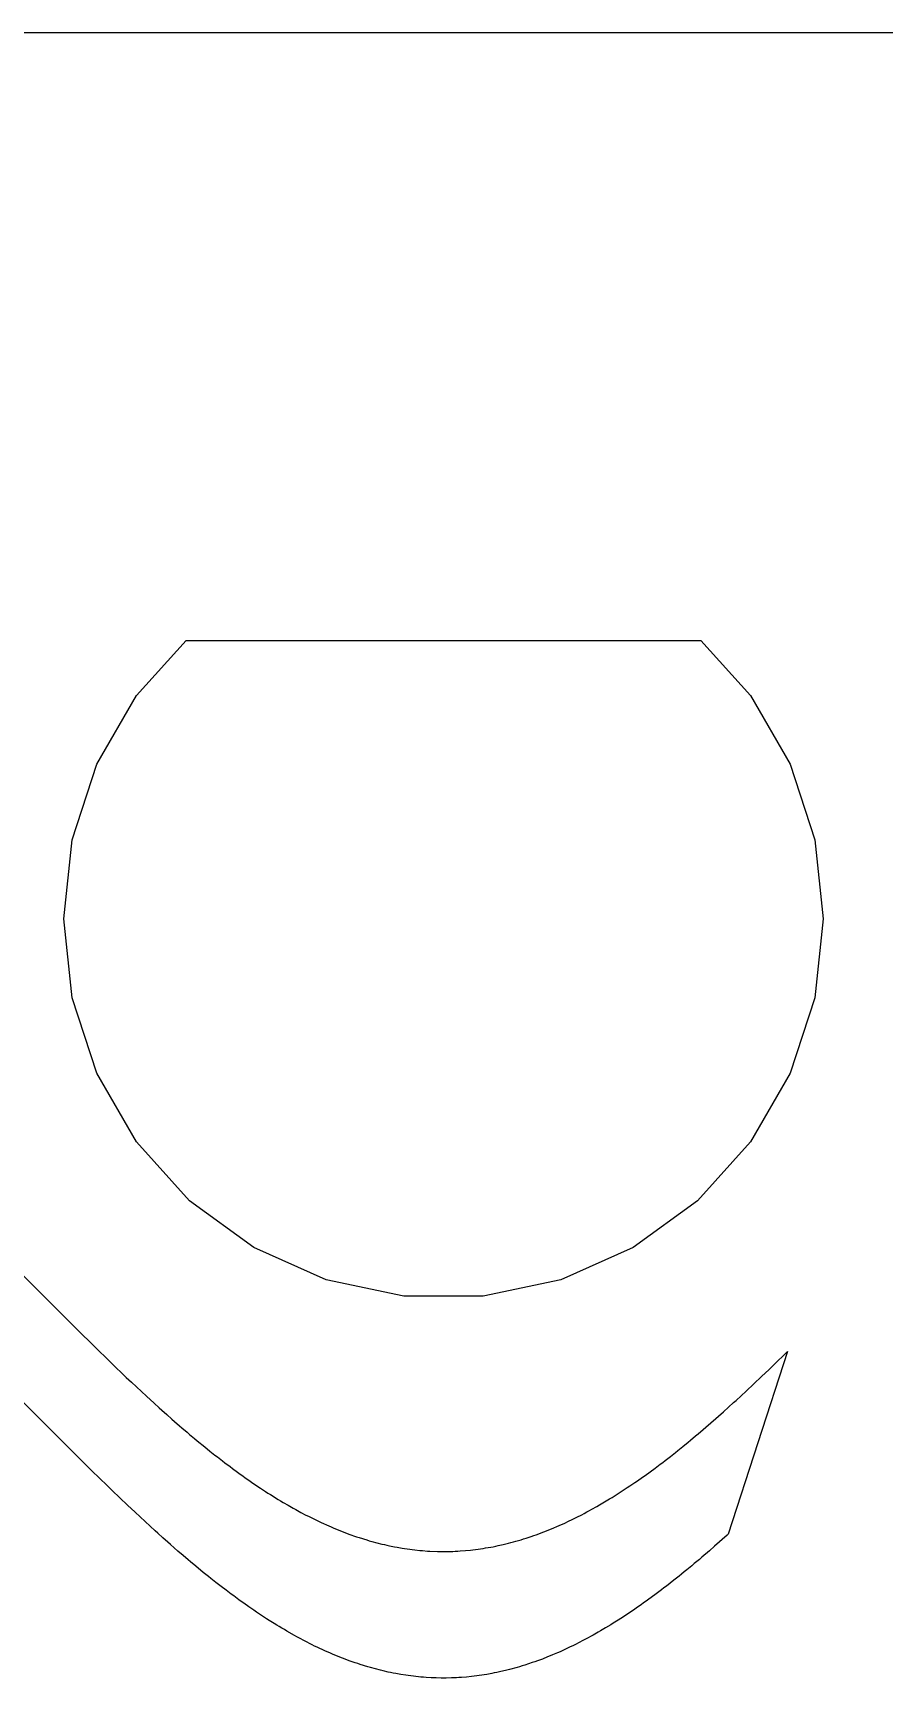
# Model space of a CAD drawing. Header units: metres. Extents: x 20 to 1108, y 20 to 485.
# Drawn here: x 602.94 to 619.76, y 452.15 to 484.65 of the extents above; entities that cross this region are included whole.
import ezdxf

# ---------------------------------------------------------------- set-up
doc = ezdxf.new("R2010")
doc.units = ezdxf.units.M

msp = doc.modelspace()

# ---------------------------------------------------------------- linework, layer by layer
for p, q in [((638.926, 484.652), (488.926, 484.652)), ((604.983, 471.561), (605.965, 472.652)), ((605.965, 472.652), (616.135, 472.652)), ((616.135, 472.652), (617.118, 471.561)), ((604.199, 470.203), (604.983, 471.561)), ((617.118, 471.561), (617.902, 470.203)), ((603.714, 468.712), (604.199, 470.203)), ((617.902, 470.203), (618.386, 468.712)), ((603.55, 467.152), (603.714, 468.712)), ((618.386, 468.712), (618.55, 467.152)), ((603.714, 465.593), (603.55, 467.152)), ((618.55, 467.152), (618.386, 465.593)), ((604.199, 464.102), (603.714, 465.593)), ((618.386, 465.593), (617.902, 464.102)), ((604.983, 462.744), (604.199, 464.102)), ((617.902, 464.102), (617.118, 462.744)), ((606.032, 461.579), (604.983, 462.744)), ((617.118, 462.744), (616.069, 461.579)), ((607.3, 460.657), (606.032, 461.579)), ((616.069, 461.579), (614.8, 460.657)), ((608.733, 460.02), (607.3, 460.657)), ((614.8, 460.657), (613.368, 460.02)), ((602.732, 460.116), (603.032, 459.817)), ((610.266, 459.694), (608.733, 460.02)), ((613.368, 460.02), (611.834, 459.694)), ((603.032, 459.817), (603.632, 459.217)), ((611.834, 459.694), (610.266, 459.694)), ((603.632, 459.217), (603.882, 458.969)), ((603.882, 458.969), (604.082, 458.772)), ((604.082, 458.772), (604.232, 458.624)), ((604.232, 458.624), (604.382, 458.478)), ((617.844, 458.601), (616.672, 454.994)), ((617.782, 458.54), (617.844, 458.601)), ((604.382, 458.478), (604.482, 458.381)), ((604.482, 458.381), (604.782, 458.093)), ((617.482, 458.249), (617.632, 458.394)), ((617.632, 458.394), (617.782, 458.54)), ((604.782, 458.093), (604.882, 457.998)), ((604.882, 457.998), (605.082, 457.811)), ((617.032, 457.823), (617.182, 457.964)), ((617.182, 457.964), (617.332, 458.107)), ((617.332, 458.107), (617.482, 458.249)), ((605.082, 457.811), (605.182, 457.719)), ((605.182, 457.719), (605.332, 457.581)), ((616.782, 457.594), (616.832, 457.639)), ((616.832, 457.639), (616.932, 457.731)), ((616.932, 457.731), (617.032, 457.823)), ((603.405, 456.944), (602.754, 457.594)), ((605.332, 457.581), (605.432, 457.49)), ((605.432, 457.49), (605.482, 457.445)), ((605.482, 457.445), (605.582, 457.357)), ((605.582, 457.357), (605.682, 457.268)), ((616.332, 457.193), (616.432, 457.279)), ((616.432, 457.279), (616.482, 457.324)), ((616.482, 457.324), (616.582, 457.413)), ((616.582, 457.413), (616.682, 457.503)), ((616.682, 457.503), (616.782, 457.594)), ((605.682, 457.268), (605.732, 457.224)), ((605.732, 457.224), (605.832, 457.137)), ((605.832, 457.137), (605.882, 457.094)), ((605.882, 457.094), (605.982, 457.009)), ((605.982, 457.009), (606.032, 456.966)), ((606.032, 456.966), (606.132, 456.883)), ((616.032, 456.936), (616.082, 456.978)), ((616.082, 456.978), (616.182, 457.063)), ((616.182, 457.063), (616.232, 457.106)), ((616.232, 457.106), (616.332, 457.193)), ((603.655, 456.694), (603.405, 456.944)), ((603.905, 456.446), (603.655, 456.694)), ((606.132, 456.883), (606.182, 456.841)), ((606.182, 456.841), (606.332, 456.718)), ((606.332, 456.718), (606.432, 456.638)), ((606.432, 456.638), (606.532, 456.559)), ((615.632, 456.609), (615.682, 456.649)), ((615.682, 456.649), (615.782, 456.73)), ((615.782, 456.73), (615.882, 456.811)), ((615.882, 456.811), (615.932, 456.853)), ((615.932, 456.853), (616.032, 456.936)), ((604.104, 456.249), (603.905, 456.446)), ((606.532, 456.559), (606.582, 456.52)), ((606.582, 456.52), (606.682, 456.443)), ((606.682, 456.443), (606.732, 456.404)), ((606.732, 456.404), (606.832, 456.329)), ((606.832, 456.329), (606.882, 456.291)), ((615.132, 456.229), (615.232, 456.302)), ((615.232, 456.302), (615.332, 456.376)), ((615.332, 456.376), (615.382, 456.414)), ((615.382, 456.414), (615.432, 456.453)), ((615.432, 456.453), (615.532, 456.53)), ((615.532, 456.53), (615.632, 456.609)), ((604.254, 456.102), (604.104, 456.249)), ((604.405, 455.956), (604.254, 456.102)), ((606.882, 456.291), (606.982, 456.218)), ((606.982, 456.218), (607.032, 456.182)), ((607.032, 456.182), (607.082, 456.147)), ((607.082, 456.147), (607.132, 456.111)), ((607.132, 456.111), (607.182, 456.075)), ((607.182, 456.075), (607.232, 456.041)), ((607.232, 456.041), (607.282, 456.006)), ((607.282, 456.006), (607.332, 455.973)), ((614.732, 455.948), (614.832, 456.016)), ((614.832, 456.016), (614.882, 456.05)), ((614.882, 456.05), (614.982, 456.12)), ((614.982, 456.12), (615.032, 456.156)), ((615.032, 456.156), (615.132, 456.229)), ((604.504, 455.859), (604.405, 455.956)), ((604.655, 455.715), (604.504, 455.859)), ((604.804, 455.571), (604.655, 455.715)), ((607.332, 455.973), (607.382, 455.939)), ((607.382, 455.939), (607.432, 455.905)), ((607.432, 455.905), (607.532, 455.84)), ((607.532, 455.84), (607.582, 455.808)), ((607.582, 455.808), (607.632, 455.777)), ((607.632, 455.777), (607.682, 455.744)), ((607.682, 455.744), (607.732, 455.714)), ((607.732, 455.714), (607.782, 455.683)), ((607.782, 455.683), (607.832, 455.652)), ((607.832, 455.652), (607.882, 455.623)), ((614.232, 455.631), (614.332, 455.692)), ((614.332, 455.692), (614.382, 455.722)), ((614.382, 455.722), (614.482, 455.784)), ((614.482, 455.784), (614.582, 455.849)), ((614.582, 455.849), (614.682, 455.914)), ((614.682, 455.914), (614.732, 455.948)), ((604.955, 455.43), (604.804, 455.571)), ((605.054, 455.337), (604.955, 455.43)), ((605.155, 455.243), (605.054, 455.337)), ((607.882, 455.623), (607.982, 455.565)), ((607.982, 455.565), (608.082, 455.508)), ((608.082, 455.508), (608.132, 455.481)), ((608.132, 455.481), (608.232, 455.426)), ((608.232, 455.426), (608.332, 455.373)), ((608.332, 455.373), (608.382, 455.348)), ((608.382, 455.348), (608.432, 455.322)), ((613.632, 455.305), (613.682, 455.329)), ((613.682, 455.329), (613.782, 455.38)), ((613.782, 455.38), (613.832, 455.406)), ((613.832, 455.406), (613.882, 455.434)), ((613.882, 455.434), (613.932, 455.46)), ((613.932, 455.46), (613.982, 455.487)), ((613.982, 455.487), (614.082, 455.544)), ((614.082, 455.544), (614.132, 455.572)), ((614.132, 455.572), (614.232, 455.631)), ((605.254, 455.152), (605.155, 455.243)), ((605.354, 455.061), (605.254, 455.152)), ((605.405, 455.015), (605.354, 455.061)), ((605.504, 454.925), (605.405, 455.015)), ((608.432, 455.322), (608.582, 455.249)), ((608.582, 455.249), (608.632, 455.226)), ((608.632, 455.226), (608.782, 455.158)), ((608.782, 455.158), (608.832, 455.137)), ((608.832, 455.137), (608.882, 455.115)), ((608.882, 455.115), (609.032, 455.054)), ((609.032, 455.054), (609.082, 455.035)), ((609.082, 455.035), (609.132, 455.016)), ((609.132, 455.016), (609.182, 454.997)), ((612.882, 454.985), (612.932, 455.002)), ((612.932, 455.002), (612.982, 455.022)), ((612.982, 455.022), (613.032, 455.04)), ((613.032, 455.04), (613.082, 455.06)), ((613.082, 455.06), (613.132, 455.079)), ((613.132, 455.079), (613.182, 455.1)), ((613.182, 455.1), (613.332, 455.164)), ((613.332, 455.164), (613.382, 455.187)), ((613.382, 455.187), (613.432, 455.209)), ((613.432, 455.209), (613.532, 455.256)), ((613.532, 455.256), (613.582, 455.28)), ((613.582, 455.28), (613.632, 455.305)), ((605.604, 454.836), (605.504, 454.925)), ((605.655, 454.792), (605.604, 454.836)), ((605.804, 454.66), (605.655, 454.792)), ((609.182, 454.997), (609.332, 454.944)), ((609.332, 454.944), (609.382, 454.928)), ((609.382, 454.928), (609.532, 454.881)), ((609.532, 454.881), (609.582, 454.866)), ((609.582, 454.866), (609.632, 454.853)), ((609.632, 454.853), (609.732, 454.825)), ((609.732, 454.825), (609.832, 454.8)), ((609.832, 454.8), (609.882, 454.788)), ((609.882, 454.788), (609.932, 454.777)), ((609.932, 454.777), (609.982, 454.766)), ((609.982, 454.766), (610.082, 454.746)), ((610.082, 454.746), (610.132, 454.736)), ((610.132, 454.736), (610.232, 454.719)), ((610.232, 454.719), (610.282, 454.711)), ((610.282, 454.711), (610.332, 454.704)), ((610.332, 454.704), (610.382, 454.697)), ((610.382, 454.697), (610.432, 454.691)), ((610.432, 454.691), (610.482, 454.685)), ((610.482, 454.685), (610.582, 454.675)), ((610.582, 454.675), (610.632, 454.67)), ((611.482, 454.671), (611.582, 454.681)), ((611.582, 454.681), (611.632, 454.687)), ((611.632, 454.687), (611.682, 454.693)), ((611.682, 454.693), (611.832, 454.713)), ((611.832, 454.713), (611.882, 454.722)), ((611.882, 454.722), (611.932, 454.73)), ((611.932, 454.73), (611.982, 454.739)), ((611.982, 454.739), (612.032, 454.748)), ((612.032, 454.748), (612.082, 454.759)), ((612.082, 454.759), (612.132, 454.77)), ((612.132, 454.77), (612.232, 454.791)), ((612.232, 454.791), (612.282, 454.804)), ((612.282, 454.804), (612.332, 454.816)), ((612.332, 454.816), (612.382, 454.829)), ((612.382, 454.829), (612.432, 454.842)), ((612.432, 454.842), (612.482, 454.856)), ((612.482, 454.856), (612.582, 454.885)), ((612.582, 454.885), (612.632, 454.901)), ((612.632, 454.901), (612.682, 454.916)), ((612.682, 454.916), (612.782, 454.949)), ((612.782, 454.949), (612.832, 454.967)), ((612.832, 454.967), (612.882, 454.985)), ((616.405, 454.756), (616.304, 454.668)), ((616.504, 454.844), (616.405, 454.756)), ((616.554, 454.889), (616.504, 454.844)), ((616.655, 454.978), (616.554, 454.889)), ((616.672, 454.994), (616.655, 454.978)), ((605.905, 454.574), (605.804, 454.66)), ((606.004, 454.489), (605.905, 454.574)), ((606.054, 454.447), (606.004, 454.489)), ((606.155, 454.363), (606.054, 454.447)), ((606.304, 454.24), (606.155, 454.363)), ((610.632, 454.67), (610.732, 454.662)), ((610.732, 454.662), (610.782, 454.659)), ((610.782, 454.659), (610.932, 454.653)), ((610.932, 454.653), (610.982, 454.653)), ((610.982, 454.653), (611.032, 454.652)), ((611.032, 454.652), (611.082, 454.652)), ((611.082, 454.652), (611.232, 454.655)), ((611.232, 454.655), (611.282, 454.658)), ((611.282, 454.658), (611.332, 454.66)), ((611.332, 454.66), (611.382, 454.663)), ((611.382, 454.663), (611.482, 454.671)), ((615.955, 454.371), (615.855, 454.288)), ((616.004, 454.413), (615.955, 454.371)), ((616.105, 454.497), (616.004, 454.413)), ((616.155, 454.539), (616.105, 454.497)), ((616.304, 454.668), (616.155, 454.539)), ((606.405, 454.159), (606.304, 454.24)), ((606.455, 454.12), (606.405, 454.159)), ((606.554, 454.041), (606.455, 454.12)), ((606.604, 454.002), (606.554, 454.041)), ((615.604, 454.087), (615.455, 453.97)), ((615.705, 454.167), (615.604, 454.087)), ((615.754, 454.207), (615.705, 454.167)), ((615.804, 454.248), (615.754, 454.207)), ((615.855, 454.288), (615.804, 454.248)), ((606.655, 453.963), (606.604, 454.002)), ((606.754, 453.887), (606.655, 453.963)), ((606.854, 453.812), (606.754, 453.887)), ((606.905, 453.775), (606.854, 453.812)), ((607.004, 453.701), (606.905, 453.775)), ((607.054, 453.666), (607.004, 453.701)), ((615.105, 453.708), (615.054, 453.672)), ((615.155, 453.744), (615.105, 453.708)), ((615.254, 453.819), (615.155, 453.744)), ((615.354, 453.894), (615.254, 453.819)), ((615.405, 453.932), (615.354, 453.894)), ((615.455, 453.97), (615.405, 453.932)), ((607.105, 453.63), (607.054, 453.666)), ((607.205, 453.56), (607.105, 453.63)), ((607.304, 453.491), (607.205, 453.56)), ((607.355, 453.457), (607.304, 453.491)), ((607.455, 453.391), (607.355, 453.457)), ((607.554, 453.325), (607.455, 453.391)), ((614.754, 453.463), (614.605, 453.363)), ((614.804, 453.497), (614.754, 453.463)), ((614.855, 453.531), (614.804, 453.497)), ((614.905, 453.567), (614.855, 453.531)), ((614.955, 453.601), (614.905, 453.567)), ((615.004, 453.637), (614.955, 453.601)), ((615.054, 453.672), (615.004, 453.637)), ((607.605, 453.293), (607.554, 453.325)), ((607.705, 453.231), (607.605, 453.293)), ((607.754, 453.2), (607.705, 453.231)), ((607.804, 453.169), (607.754, 453.2)), ((607.854, 453.14), (607.804, 453.169)), ((607.905, 453.11), (607.854, 453.14)), ((607.955, 453.08), (607.905, 453.11)), ((608.104, 452.995), (607.955, 453.08)), ((614.104, 453.057), (614.004, 453)), ((614.155, 453.086), (614.104, 453.057)), ((614.254, 453.145), (614.155, 453.086)), ((614.354, 453.205), (614.254, 453.145)), ((614.405, 453.236), (614.354, 453.205)), ((614.504, 453.299), (614.405, 453.236)), ((614.554, 453.331), (614.504, 453.299)), ((614.605, 453.363), (614.554, 453.331)), ((608.155, 452.968), (608.104, 452.995)), ((608.205, 452.941), (608.155, 452.968)), ((608.304, 452.888), (608.205, 452.941)), ((608.355, 452.861), (608.304, 452.888)), ((608.405, 452.836), (608.355, 452.861)), ((608.455, 452.812), (608.405, 452.836)), ((608.504, 452.786), (608.455, 452.812)), ((608.554, 452.763), (608.504, 452.786)), ((608.605, 452.738), (608.554, 452.763)), ((608.655, 452.716), (608.605, 452.738)), ((613.554, 452.767), (613.405, 452.696)), ((613.605, 452.791), (613.554, 452.767)), ((613.655, 452.816), (613.605, 452.791)), ((613.804, 452.892), (613.655, 452.816)), ((613.855, 452.918), (613.804, 452.892)), ((614.004, 453), (613.855, 452.918)), ((608.705, 452.693), (608.655, 452.716)), ((608.754, 452.67), (608.705, 452.693)), ((608.804, 452.649), (608.754, 452.67)), ((608.855, 452.627), (608.804, 452.649)), ((608.905, 452.606), (608.855, 452.627)), ((608.955, 452.585), (608.905, 452.606)), ((609.004, 452.566), (608.955, 452.585)), ((609.054, 452.545), (609.004, 452.566)), ((609.104, 452.527), (609.054, 452.545)), ((609.155, 452.508), (609.104, 452.527)), ((609.205, 452.489), (609.155, 452.508)), ((609.304, 452.454), (609.205, 452.489)), ((609.354, 452.438), (609.304, 452.454)), ((609.405, 452.421), (609.354, 452.438)), ((609.554, 452.374), (609.405, 452.421)), ((612.655, 452.407), (612.605, 452.392)), ((612.804, 452.457), (612.655, 452.407)), ((612.854, 452.475), (612.804, 452.457)), ((612.905, 452.492), (612.854, 452.475)), ((613.004, 452.529), (612.905, 452.492)), ((613.104, 452.569), (613.004, 452.529)), ((613.155, 452.589), (613.104, 452.569)), ((613.205, 452.61), (613.155, 452.589)), ((613.304, 452.652), (613.205, 452.61)), ((613.355, 452.674), (613.304, 452.652)), ((613.405, 452.696), (613.355, 452.674)), ((609.605, 452.36), (609.554, 452.374)), ((609.705, 452.332), (609.605, 452.36)), ((609.804, 452.307), (609.705, 452.332)), ((609.855, 452.295), (609.804, 452.307)), ((609.955, 452.272), (609.855, 452.295)), ((610.004, 452.262), (609.955, 452.272)), ((610.054, 452.251), (610.004, 452.262)), ((610.105, 452.241), (610.054, 452.251)), ((610.205, 452.224), (610.105, 452.241)), ((610.304, 452.208), (610.205, 452.224)), ((610.354, 452.201), (610.304, 452.208)), ((610.405, 452.194), (610.354, 452.201)), ((610.455, 452.188), (610.405, 452.194)), ((610.504, 452.183), (610.455, 452.188)), ((610.554, 452.177), (610.504, 452.183)), ((610.604, 452.172), (610.554, 452.177)), ((610.655, 452.168), (610.604, 452.172)), ((610.705, 452.164), (610.655, 452.168)), ((610.804, 452.158), (610.705, 452.164)), ((610.905, 452.154), (610.804, 452.158)), ((611.004, 452.152), (610.905, 452.154)), ((611.105, 452.152), (611.004, 452.152)), ((611.205, 452.154), (611.105, 452.152)), ((611.254, 452.156), (611.205, 452.154)), ((611.304, 452.159), (611.254, 452.156)), ((611.355, 452.162), (611.304, 452.159)), ((611.405, 452.165), (611.355, 452.162)), ((611.504, 452.173), (611.405, 452.165)), ((611.604, 452.183), (611.504, 452.173)), ((611.655, 452.189), (611.604, 452.183)), ((611.804, 452.209), (611.655, 452.189)), ((611.854, 452.217), (611.804, 452.209)), ((611.905, 452.226), (611.854, 452.217)), ((612.004, 452.243), (611.905, 452.226)), ((612.054, 452.253), (612.004, 452.243)), ((612.105, 452.263), (612.054, 452.253)), ((612.155, 452.274), (612.105, 452.263)), ((612.304, 452.309), (612.155, 452.274)), ((612.355, 452.321), (612.304, 452.309)), ((612.504, 452.362), (612.355, 452.321)), ((612.554, 452.377), (612.504, 452.362)), ((612.605, 452.392), (612.554, 452.377))]:
    msp.add_line(p, q)

doc.saveas('drawing.dxf')
